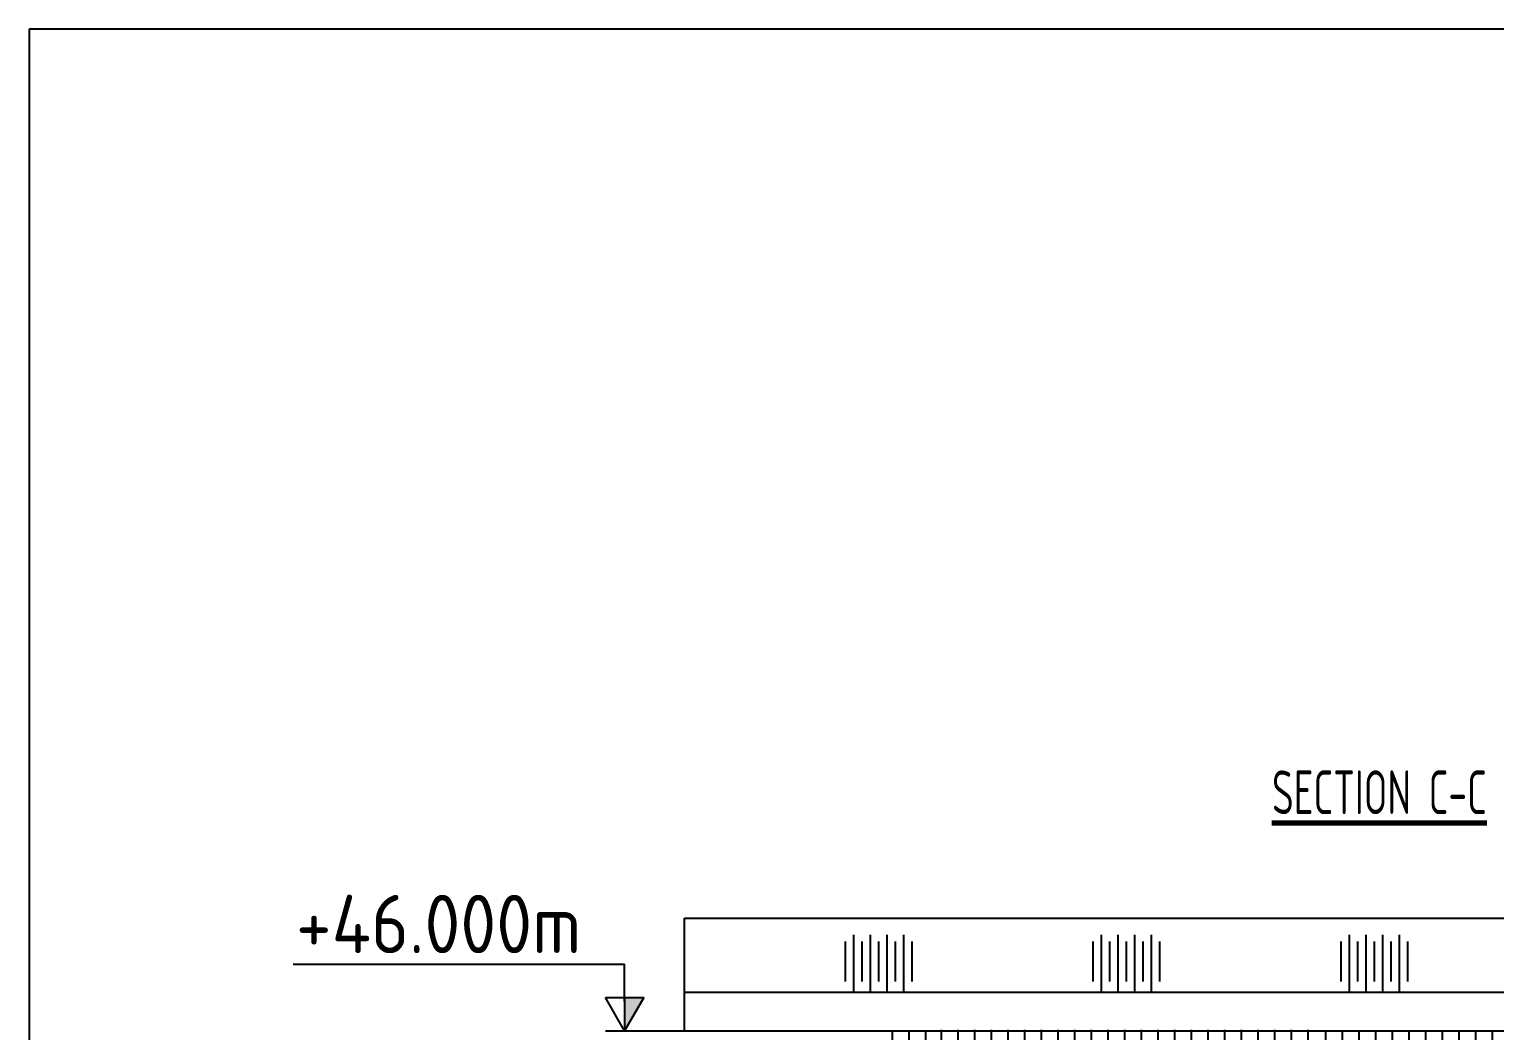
# Model space of a CAD drawing. Header units: millimetres. Extents: x -1263456 to 2767218, y -83310 to 50301.
# Drawn here: x 1071184 to 1088766, y -24530 to -12510 of the extents above; entities that cross this region are included whole.
import ezdxf

# ---------------------------------------------------------------- set-up
doc = ezdxf.new("R2010")
doc.units = ezdxf.units.MM
doc.linetypes.add('Amconstr', pattern=[9999, 9999, 0])
for name, color, linetype, lineweight in [('AM_0', 7, 'Continuous', 50), ('AM_4', 3, 'Continuous', 25), ('AM_5', 3, 'Continuous', 25), ('AM_6', 2, 'Continuous', 35), ('AM_8', 1, 'Continuous', 25), ('AM_CL', 1, 'Amconstr', 25)]:
    doc.layers.add(name, color=color, linetype=linetype, lineweight=lineweight)
doc.layers.add('AM_VIEWS', color=1, linetype='Continuous', lineweight=25, plot=False)
doc.styles.get("Standard").update_dxf_attribs({"font": 'ISOCP.SHX', "width": 0.7})

# ---------------------------------------------------------------- blocks, each defined once
blk = doc.blocks.new('grid a')
at = {"layer": 'AM_4'}
blk.add_hatch(color=256, dxfattribs=at).paths.add_polyline_path([(7.19, 0), (7.19, 4), (4.88, 4)])
for p, q in [((46.98, 8), (7.19, 8)), ((7.19, 3.5), (7.19, 8)), ((9.5, 4), (4.88, 4)), ((4.88, 4), (7.19, 0)), ((7.19, 4), (7.19, 0)), ((7.19, 0), (9.5, 4))]:
    blk.add_line(p, q, dxfattribs=at)
at = {"layer": 'AM_5'}
blk.add_line((9.5, 0), (0, 0), dxfattribs=at)
at = {"layer": 'AM_6', "color": 30}
blk.add_attdef('A', (8.6, 9.3), '', height=7, dxfattribs=at)
blk = doc.blocks.new('wew1333')
at = {"layer": 'AM_8'}
for p, q in [((344617, 123397, 0), (344617, 109993, 0)), ((344817, 123397, 0), (344817, 109993, 0)), ((345017, 123397, 0), (345017, 110704, 0)), ((345207, 123407, 0), (345217, 110966, 0)), ((345407, 123407, 0), (345417, 111208, 0)), ((345607, 123407, 0), (345617, 111425, 0)), ((345807, 123407, 0), (345817, 111616, 0)), ((346007, 123407, 0), (346017, 111778, 0)), ((346207, 123407, 0), (346217, 111912, 0)), ((346407, 123407, 0), (346417, 112017, 0)), ((346607, 123407, 0), (346617, 112095, 0)), ((346807, 123407, 0), (346817, 112146, 0)), ((347007, 123407, 0), (347017, 112174, 0)), ((347207, 123407, 0), (347217, 112183, 0)), ((347407, 123407, 0), (347417, 112175, 0)), ((347607, 123407, 0), (347617, 112151, 0)), ((347807, 123407, 0), (347817, 112113, 0)), ((348007, 123407, 0), (348017, 112063, 0)), ((348207, 123407, 0), (348217, 112001, 0)), ((348407, 123407, 0), (348417, 111928, 0)), ((348607, 123407, 0), (348617, 111845, 0)), ((348807, 123407, 0), (348817, 111753, 0)), ((349007, 123407, 0), (349017, 111652, 0)), ((349207, 123407, 0), (349217, 111542, 0)), ((349407, 123407, 0), (349417, 111424, 0)), ((349607, 123407, 0), (349617, 112025, -7)), ((349817, 123397, 0), (349817, 111992, -10)), ((350017, 123397, 0), (350017, 111850, -10)), ((350217, 123397, 0), (350217, 111709, -10)), ((350417, 123397, 0), (350417, 113063, -10)), ((350617, 123397, 0), (350617, 112950, -10)), ((350817, 123397, 0), (350817, 112867, -10)), ((351017, 123397, 0), (351017, 112822, -10)), ((351217, 123397, 0), (351217, 112823, -10)), ((351417, 123397, 0), (351417, 112873, -10)), ((351617, 123397, 0), (351617, 112965, -10)), ((351817, 123397, 0), (351817, 113091, -10)), ((352017, 123397, 0), (352017, 113243, -10)), ((352217, 123397, 0), (352217, 113415, -10)), ((352417, 123397, 0), (352417, 113598, -10)), ((352617, 123397, 0), (352617, 113787, -10)), ((352817, 123397, 0), (352817, 113973, -10)), ((353017, 123397, 0), (353017, 114146, -10)), ((353217, 123397, 0), (353217, 114297, -10)), ((353417, 123397, 0), (353417, 114409, -10)), ((353617, 123397, 0), (353617, 114461, -10)), ((353817, 123397, 0), (353817, 114414, -10)), ((354017, 123397, 0), (354017, 114220, -10)), ((354217, 123397, 0), (354217, 113891, -10)), ((354417, 123397, 0), (354417, 113512, -10)), ((354617, 123397, 0), (354617, 113181, -10)), ((354817, 123397, 0), (354817, 112944, -10)), ((355017, 123397, 0), (355017, 112807, -10)), ((355217, 123397, 0), (355217, 112306, -10))]:
    blk.add_line(p, q, dxfattribs=at)

msp = doc.modelspace()

# ---------------------------------------------------------------- linework, layer by layer
at = {"layer": 'AM_8'}
for p, q in [((1079045.6, -23179.8, -3.5), (1096534.9, -23179.8, -3.6)), ((1079045.6, -24529.7, 0), (1079045.6, -23179.8, 0)), ((1079045.6, -24529.7, 0), (1096534.9, -24529.7, 0))]:
    msp.add_line(p, q, dxfattribs=at)
at = {"layer": 'AM_CL'}
for p, q in [((1081072.4, -23380.1, 1.2), (1081072.4, -24066.1, 1.2)), ((1081272.4, -23380.1, 1.2), (1081272.4, -24066.1, 1.2)), ((1081472.4, -23380.1, 1.2), (1081472.4, -24066.1, 1.2)), ((1081672.4, -23380.1, 1.2), (1081672.4, -24066.1, 1.2)), ((1084045.9, -23380.1, 1.2), (1084045.9, -24066.1, 1.2)), ((1084245.9, -23380.1, 1.2), (1084245.9, -24066.1, 1.2)), ((1084445.9, -23380.1, 1.2), (1084445.9, -24066.1, 1.2)), ((1084645.9, -23380.1, 1.2), (1084645.9, -24066.1, 1.2)), ((1087019.4, -23380.1, 1.2), (1087019.4, -24066.1, 1.2)), ((1087219.4, -23380.1, 1.2), (1087219.4, -24066.1, 1.2)), ((1087419.4, -23380.1, 1.2), (1087419.4, -24066.1, 1.2)), ((1087619.4, -23380.1, 1.2), (1087619.4, -24066.1, 1.2)), ((1080972.4, -23458.6, 1.2), (1080972.4, -23938.7, 1.2)), ((1081172.4, -23458.6, 1.2), (1081172.4, -23938.7, 1.2)), ((1081372.4, -23458.6, 1.2), (1081372.4, -23938.7, 1.2)), ((1081572.4, -23458.6, 1.2), (1081572.4, -23938.7, 1.2)), ((1081772.4, -23458.6, 1.2), (1081772.4, -23938.7, 1.2)), ((1083945.9, -23458.6, 1.2), (1083945.9, -23938.7, 1.2)), ((1084145.9, -23458.6, 1.2), (1084145.9, -23938.7, 1.2)), ((1084345.9, -23458.6, 1.2), (1084345.9, -23938.7, 1.2)), ((1084545.9, -23458.6, 1.2), (1084545.9, -23938.7, 1.2)), ((1084745.9, -23458.6, 1.2), (1084745.9, -23938.7, 1.2)), ((1086919.4, -23458.6, 1.2), (1086919.4, -23938.7, 1.2)), ((1087119.4, -23458.6, 1.2), (1087119.4, -23938.7, 1.2)), ((1087319.4, -23458.6, 1.2), (1087319.4, -23938.7, 1.2)), ((1087519.4, -23458.6, 1.2), (1087519.4, -23938.7, 1.2)), ((1087719.4, -23458.6, 1.2), (1087719.4, -23938.7, 1.2)), ((1079045.6, -24068, 0), (1096311.2, -24068, 0))]:
    msp.add_line(p, q, dxfattribs=at)
at = {"layer": 'AM_VIEWS'}
msp.add_lwpolyline([(1071183.7, -12510.1), (1071183.8, -39525.3), (1073583.8, -39525.3), (1073583.8, -74078.4), (1145377.3, -74078.4), (1145377.3, -67387.6), (1158876, -67387.6), (1158876, -12510.1), (1071183.7, -12510.3)], close=True, dxfattribs=at)

# ---------------------------------------------------------------- block references
at = {"layer": 'AM_0'}
ref = msp.add_blockref('grid a', (1079045.6, -24529.7, 0), dxfattribs=dict(at, xscale=-99.99998750002123, yscale=99.99998750025406, zscale=99.99998750005713))
ref.add_attrib('A', '+46.000m', (1074383.2, -23599.2, 0), dxfattribs={"layer": 'AM_6', "color": 30, "height": 700})
msp.add_blockref('wew1333', (736917.7, -147927.1, 0), dxfattribs=at)

# ---------------------------------------------------------------- texts
at = {"layer": 'AM_6', "color": 30, "lineweight": 70, "insert": (1088671.7, -21405.6), "char_height": 525, "attachment_point": 3}
msp.add_mtext_dynamic_manual_height_columns('{\\LSECTION C-C}', width=6476.62, gutter_width=3500, heights=[0], dxfattribs=at)

doc.saveas('drawing.dxf')
